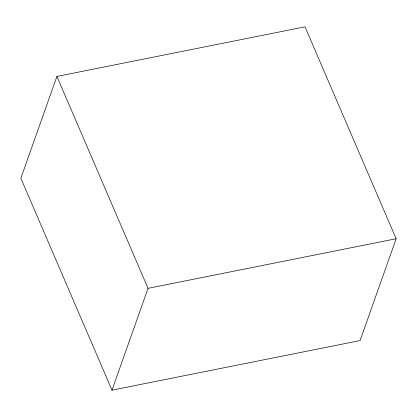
<?xml version="1.0" encoding="UTF-8"?>
<svg xmlns="http://www.w3.org/2000/svg" width="417" height="417" viewBox="0 0 417 417"><rect width="100%" height="100%" fill="white"/><g stroke="black" fill="none" stroke-linecap="round" stroke-linejoin="round"><path stroke-width="0.63" d="M56.905 76.436L20.85 178.252L111.985 390.161L360.095 340.564L396.15 238.748L305.015 26.839L56.905 76.436L148.04 288.345L111.985 390.161M148.04 288.345L396.15 238.748"/></g></svg>
